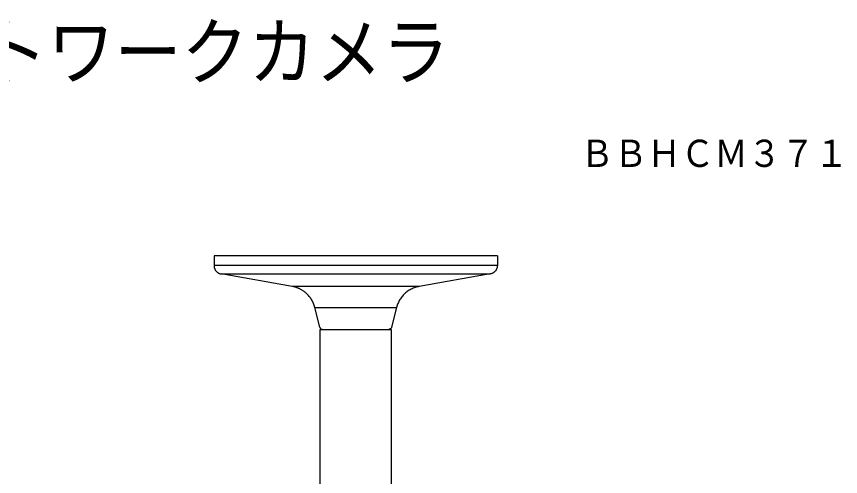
# Model space of a CAD drawing. Units: millimetres, scale not verified. Extents: x -63 to 63, y -57 to 58.
# Drawn here: x 4.8 to 63, y 25.2 to 57.7 of the extents above; entities that cross this region are included whole.
import ezdxf
from ezdxf.enums import TextEntityAlignment as Align

# ---------------------------------------------------------------- set-up
doc = ezdxf.new("R2010")
doc.units = ezdxf.units.MM
doc.header["$LTSCALE"] = 0.191471
for name, color, linetype in [('0-0_MOJI1', 2, 'Continuous'), ('0-1_TOUROKU', 1, 'Continuous'), ('0-2_GAIKEI', 1, 'Continuous')]:
    doc.layers.add(name, color=color, linetype=linetype)
doc.styles.add('ＭＳ ゴシック', font='')
doc.styles.get('ＭＳ ゴシック').set_extended_font_data('MS Gothic')

msp = doc.modelspace()

# ---------------------------------------------------------------- linework, layer by layer
at = {"layer": '0-2_GAIKEI', "color": 7}
for p, q in [((18.7693, 40.807), (18.7693, 40.1103)), ((38.7693, 40.807), (38.7693, 40.1103)), ((24.2913, 38.6325), (19.265, 39.5195)), ((38.2736, 39.5195), (33.2473, 38.6325)), ((25.4955, 37.9247), (25.4298, 38.0014)), ((26.2314, 35.7584), (25.884, 37.148)), ((31.6545, 37.148), (31.3072, 35.7584)), ((26.2693, 35.6069), (31.2693, 35.6069)), ((26.2693, 20.3069), (26.2693, 35.6069)), ((31.2693, 35.6069), (31.2693, 20.3069))]:
    msp.add_line(p, q, dxfattribs=at)
at = {"layer": '0-2_GAIKEI'}
for p, q in [((38.7693, 40.1103), (18.7693, 40.1103)), ((19.265, 39.5195), (38.2736, 39.5195)), ((33.2473, 38.6325), (24.2913, 38.6325)), ((25.884, 37.148), (31.6545, 37.148))]:
    msp.add_line(p, q, dxfattribs=at)
at = {"layer": '0-2_GAIKEI', "color": 7}
for points in [[(38.7693, 40.807), (28.7693, 40.807), (18.7693, 40.807)], [(18.7694, 40.1103), (18.7699, 40.0844), (18.7716, 40.0582), (18.7746, 40.0317), (18.7787, 40.005), (18.7841, 39.9782), (18.7908, 39.9514), (18.7988, 39.9247), (18.8082, 39.8981), (18.8189, 39.8718), (18.8308, 39.8458), (18.8442, 39.8203), (18.8587, 39.7953), (18.8746, 39.771), (18.8916, 39.7474), (18.9097, 39.7247), (18.929, 39.7029), (18.9492, 39.682), (18.9704, 39.6622), (18.9925, 39.6435), (19.0153, 39.626), (19.0385, 39.6097), (19.0628, 39.5946), (19.0882, 39.5806), (19.1123, 39.5682), (19.1344, 39.5577), (19.163, 39.547), (19.2072, 39.5341), (19.2651, 39.5195)], [(38.7692, 40.1103), (38.7686, 40.0844), (38.7669, 40.0582), (38.764, 40.0317), (38.7599, 40.005), (38.7544, 39.9782), (38.7477, 39.9514), (38.7397, 39.9247), (38.7304, 39.8981), (38.7197, 39.8718), (38.7077, 39.8458), (38.6944, 39.8203), (38.6798, 39.7953), (38.664, 39.771), (38.647, 39.7474), (38.6288, 39.7247), (38.6096, 39.7029), (38.5893, 39.682), (38.5681, 39.6622), (38.546, 39.6435), (38.5233, 39.626), (38.5, 39.6097), (38.4757, 39.5946), (38.4504, 39.5806), (38.4262, 39.5682), (38.4042, 39.5577), (38.3756, 39.547), (38.3314, 39.5341), (38.2735, 39.5195)], [(25.4298, 38.0014), (25.3991, 38.0347), (25.3677, 38.0673), (25.3356, 38.0992), (25.3027, 38.1303), (25.2691, 38.1607), (25.2349, 38.1903), (25.2, 38.2191), (25.1645, 38.2471), (25.1284, 38.2743), (25.0918, 38.3006), (25.0546, 38.326), (25.0169, 38.3506), (24.9788, 38.3742), (24.9403, 38.397), (24.9013, 38.4188), (24.862, 38.4397), (24.8224, 38.4596), (24.7824, 38.4786), (24.7421, 38.4966), (24.7017, 38.5137), (24.6614, 38.5298), (24.6202, 38.545), (24.578, 38.5595), (24.5382, 38.5725), (24.5022, 38.5838), (24.4559, 38.5962), (24.3846, 38.6126), (24.2913, 38.6325)], [(33.2473, 38.6325), (33.1756, 38.6185), (33.1039, 38.6017), (33.0322, 38.5821), (32.9605, 38.5596), (32.8892, 38.5343), (32.8184, 38.506), (32.7482, 38.4748), (32.6789, 38.4408), (32.6106, 38.4039), (32.5434, 38.3642), (32.4776, 38.3217), (32.4133, 38.2766), (32.3508, 38.2288), (32.29, 38.1786), (32.2312, 38.1259), (32.1745, 38.071), (32.1202, 38.0139), (32.0681, 37.9548), (32.0185, 37.8937), (31.9716, 37.8312), (31.9274, 37.7676), (31.8856, 37.7015), (31.8462, 37.6325), (31.8108, 37.5669), (31.7802, 37.507), (31.7473, 37.4289), (31.705, 37.3076), (31.6545, 37.148)], [(25.884, 37.148), (25.8771, 37.175), (25.8697, 37.202), (25.862, 37.229), (25.8538, 37.256), (25.8452, 37.283), (25.8362, 37.3099), (25.8268, 37.3369), (25.8169, 37.3638), (25.8067, 37.3906), (25.796, 37.4173), (25.7849, 37.444), (25.7734, 37.4707), (25.7614, 37.4972), (25.7491, 37.5236), (25.7363, 37.5499), (25.7231, 37.5761), (25.7095, 37.6021), (25.6955, 37.6281), (25.681, 37.6539), (25.6661, 37.6794), (25.651, 37.7047), (25.6352, 37.7302), (25.6185, 37.756), (25.6026, 37.7801), (25.5881, 37.8018), (25.5685, 37.8292), (25.5372, 37.8708), (25.4955, 37.9247)], [(26.2333, 35.7584), (26.2345, 35.7537), (26.2359, 35.7489), (26.2374, 35.7441), (26.2391, 35.7393), (26.2409, 35.7345), (26.2428, 35.7298), (26.2448, 35.725), (26.247, 35.7203), (26.2494, 35.7156), (26.2518, 35.7109), (26.2544, 35.7063), (26.2572, 35.7018), (26.26, 35.6973), (26.263, 35.6928), (26.2662, 35.6884), (26.2694, 35.6841), (26.2728, 35.6799), (26.2764, 35.6757), (26.28, 35.6716), (26.2837, 35.6677), (26.2876, 35.6638), (26.2916, 35.66), (26.2957, 35.6563), (26.2999, 35.6528), (26.3042, 35.6493), (26.3086, 35.646), (26.313, 35.6428), (26.3176, 35.6397), (26.3222, 35.6367), (26.3269, 35.6339), (26.3317, 35.6312), (26.3365, 35.6287), (26.3414, 35.6263), (26.3463, 35.624), (26.3513, 35.6219), (26.3563, 35.6199), (26.3614, 35.6181), (26.3664, 35.6164), (26.3715, 35.6149)], [(26.3715, 35.6149), (26.3766, 35.6134), (26.3817, 35.6122), (26.3868, 35.6111), (26.3921, 35.6101), (26.397, 35.6092), (26.4015, 35.6085), (26.4072, 35.6079), (26.4159, 35.6074), (26.4272, 35.6069)], [(31.167, 35.6149), (31.1619, 35.6134), (31.1569, 35.6122), (31.1517, 35.6111), (31.1465, 35.6101), (31.1415, 35.6092), (31.137, 35.6085), (31.1314, 35.6079), (31.1227, 35.6074), (31.1114, 35.6069)], [(31.3053, 35.7584), (31.304, 35.7537), (31.3026, 35.7489), (31.3011, 35.7441), (31.2995, 35.7393), (31.2977, 35.7345), (31.2958, 35.7298), (31.2937, 35.725), (31.2915, 35.7203), (31.2892, 35.7156), (31.2867, 35.7109), (31.2841, 35.7063), (31.2814, 35.7018), (31.2785, 35.6973), (31.2755, 35.6928), (31.2724, 35.6884), (31.2691, 35.6841), (31.2657, 35.6799), (31.2622, 35.6757), (31.2586, 35.6716), (31.2548, 35.6677), (31.2509, 35.6638), (31.247, 35.66), (31.2429, 35.6563), (31.2387, 35.6528), (31.2344, 35.6493), (31.23, 35.646), (31.2255, 35.6428), (31.221, 35.6397), (31.2163, 35.6367), (31.2116, 35.6339), (31.2069, 35.6312), (31.202, 35.6287), (31.1972, 35.6263), (31.1922, 35.624), (31.1872, 35.6219), (31.1822, 35.6199), (31.1772, 35.6181), (31.1721, 35.6164), (31.167, 35.6149)]]:
    msp.add_lwpolyline(points, dxfattribs=at)

# ---------------------------------------------------------------- texts
at = {"layer": '0-0_MOJI1', "style": 'ＭＳ ゴシック', "width": 0.9}
msp.add_text('屋外タイプ\u3000ネットワークカメラ', height=3.849, dxfattribs=at).set_placement((-35.5011, 52.1229), align=Align.BOTTOM_LEFT)
at = {"layer": '0-1_TOUROKU', "style": 'ＭＳ ゴシック', "width": 0.9}
msp.add_text('ＢＢＨＣＭ３７１', height=1.925, dxfattribs=at).set_placement((44.6324, 46.4929), align=Align.BOTTOM_LEFT)

doc.saveas('drawing.dxf')
